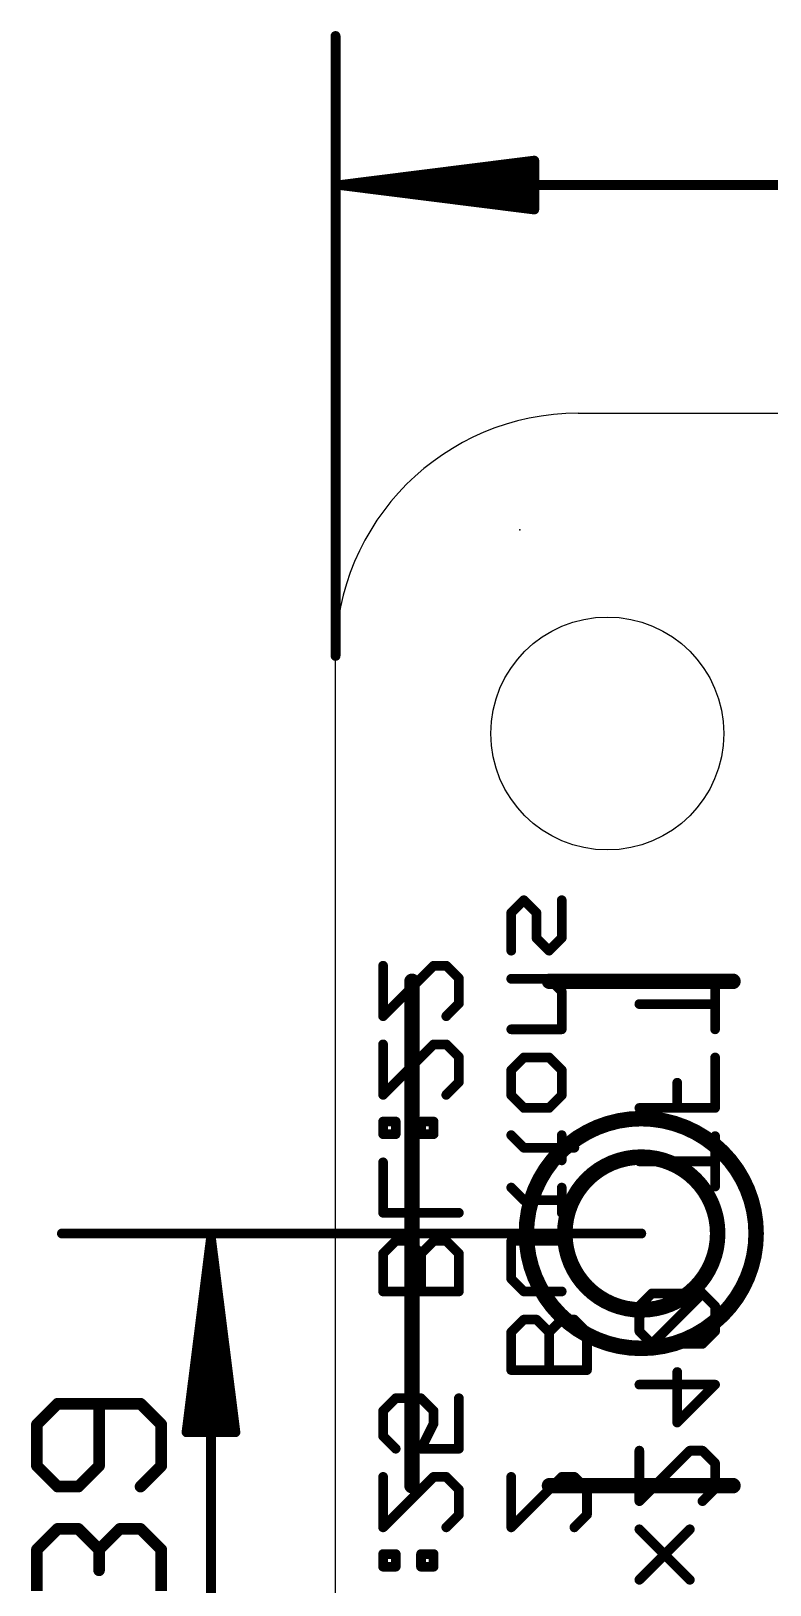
# Model space of a CAD drawing. Extents: x -13.8 to 41.3, y -8.1 to 33.8.
# Drawn here: x -10.58 to -0.92, y 13.1 to 33.43 of the extents above; entities that cross this region are included whole.
import ezdxf

# ---------------------------------------------------------------- set-up
doc = ezdxf.new("R2010")
doc.units = 0
for name, color, linetype in [('20', 4, 'CONTINUOUS'), ('21', 40, 'CONTINUOUS'), ('22', 6, 'CONTINUOUS'), ('23', 53, 'CONTINUOUS'), ('47', 253, 'CONTINUOUS')]:
    doc.layers.add(name, color=color, linetype=linetype)

msp = doc.modelspace()

# ---------------------------------------------------------------- linework, layer by layer
at = {"layer": '20'}
for p, q in [((-3.425, 28.434), (31.5, 28.434)), ((-6.6, 0.7), (-6.6, 25.259))]:
    msp.add_line(p, q, dxfattribs=at)
msp.add_circle((-3.044, 24.243), 1.524, dxfattribs=at)
msp.add_arc((-3.425, 25.259), 3.175, 90, 180, dxfattribs=at)
at = {"layer": '21', "const_width": 0.2032}
for points in [[(-5.6, 14.4), (-5.6, 21)], [(-3.8, 21), (-1.4, 21)], [(-1.4, 14.4), (-3.8, 14.4)]]:
    msp.add_lwpolyline(points, dxfattribs=at)
at = {"layer": '21'}
for points, const_width in [([(-5.5492, 21, 1), (-5.6508, 21)], 0.1016), ([(-3.8, 21.0508, 1), (-3.8, 20.9492)], 0.1016), ([(-1.4, 20.9492, 1), (-1.4, 21.0508)], 0.1016), ([(-2.6, 16.1967, 1), (-2.6, 19.2033, 1), (-2.6, 16.1967)], 0.2032), ([(-2.6, 16.7, 1), (-2.6, 18.7, 1), (-2.6, 16.7)], 0.2032), ([(-5.6508, 14.4, 1), (-5.5492, 14.4)], 0.1016), ([(-3.8, 14.4508, 1), (-3.8, 14.3492)], 0.1016), ([(-1.4, 14.3492, 1), (-1.4, 14.4508)], 0.1016)]:
    msp.add_lwpolyline(points, format="xyb", dxfattribs=dict(at, const_width=const_width))
at = {"layer": '22', "const_width": 0.127}
for points in [[(-4.3013, 21.8967), (-4.1361, 22.062)], [(-4.1361, 22.062), (-3.9708, 21.8967)], [(-3.6403, 21.5662), (-3.6403, 22.062)], [(-4.3013, 21.401), (-4.3013, 21.8967)], [(-3.9708, 21.8967), (-3.9708, 21.5662)], [(-3.9708, 21.5662), (-3.8056, 21.401)], [(-3.8056, 21.401), (-3.6403, 21.5662)], [(-5.9777, 21.2044), (-5.9777, 20.5434)], [(-5.9777, 20.5434), (-5.3167, 21.2044)], [(-5.3167, 21.2044), (-5.1515, 21.2044)], [(-5.1515, 21.2044), (-4.9863, 21.0392)], [(-4.9863, 21.0392), (-4.9863, 20.7087)], [(-3.8056, 21.0329), (-4.3013, 21.0329)], [(-3.6403, 20.8677), (-3.8056, 21.0329)], [(-1.6335, 20.3719), (-1.6335, 21.0329)], [(-4.9863, 20.7087), (-5.1515, 20.5434)], [(-3.6403, 20.3719), (-3.6403, 20.8677)], [(-2.6249, 20.7024), (-1.6335, 20.7024)], [(-4.3013, 20.3719), (-3.6403, 20.3719)], [(-5.9777, 20.1753), (-5.9777, 19.5144)], [(-5.9777, 19.5144), (-5.3167, 20.1753)], [(-5.3167, 20.1753), (-5.1515, 20.1753)], [(-5.1515, 20.1753), (-4.9863, 20.0101)], [(-4.9863, 20.0101), (-4.9863, 19.6796)], [(-4.3013, 19.8386), (-4.1361, 20.0038)], [(-4.1361, 20.0038), (-3.8056, 20.0038)], [(-3.8056, 20.0038), (-3.6403, 19.8386)], [(-1.6335, 19.3429), (-1.6335, 20.0038)], [(-4.9863, 19.6796), (-5.1515, 19.5144)], [(-4.3013, 19.5081), (-4.3013, 19.8386)], [(-3.6403, 19.8386), (-3.6403, 19.5081)], [(-2.1292, 19.3429), (-2.1292, 19.6733)], [(-4.1361, 19.3429), (-4.3013, 19.5081)], [(-3.6403, 19.5081), (-3.8056, 19.3429)], [(-3.8056, 19.3429), (-4.1361, 19.3429)], [(-2.6249, 19.3429), (-1.6335, 19.3429)], [(-5.8125, 19.1651), (-5.9777, 19.1651)], [(-5.9777, 19.1651), (-5.9777, 18.9998)], [(-5.8125, 18.9998), (-5.8125, 19.1651)], [(-5.3167, 19.1651), (-5.482, 19.1651)], [(-5.482, 19.1651), (-5.482, 18.9998)], [(-5.3167, 18.9998), (-5.3167, 19.1651)], [(-5.9777, 18.9998), (-5.8125, 18.9998)], [(-5.482, 18.9998), (-5.3167, 18.9998)], [(-4.1361, 18.8221), (-4.3013, 18.9873)], [(-3.6403, 18.6568), (-3.6403, 18.9873)], [(-1.6335, 18.3138), (-1.6335, 18.9748)], [(-3.4751, 18.8221), (-4.1361, 18.8221)], [(-2.6249, 18.6443), (-1.6335, 18.6443)], [(-5.9777, 17.9708), (-5.9777, 18.6317)], [(-4.1361, 18.136), (-4.3013, 18.3013)], [(-3.6403, 17.9708), (-3.6403, 18.3013)], [(-3.4751, 18.136), (-4.1361, 18.136)], [(-4.9863, 17.9708), (-5.9777, 17.9708)], [(-5.8125, 17.6027), (-5.9777, 17.4374)], [(-5.9777, 17.4374), (-5.9777, 16.9417)], [(-5.6472, 17.6027), (-5.8125, 17.6027)], [(-5.482, 17.4374), (-5.6472, 17.6027)], [(-5.3167, 17.6027), (-5.482, 17.4374)], [(-5.482, 16.9417), (-5.482, 17.4374)], [(-5.1515, 17.6027), (-5.3167, 17.6027)], [(-4.9863, 17.4374), (-5.1515, 17.6027)], [(-4.9863, 16.9417), (-4.9863, 17.4374)], [(-4.3013, 17.1069), (-4.3013, 17.6027)], [(-4.3013, 17.6027), (-3.6403, 17.6027)], [(-4.1361, 16.9417), (-4.3013, 17.1069)], [(-5.9777, 16.9417), (-4.9863, 16.9417)], [(-3.6403, 16.9417), (-4.1361, 16.9417)], [(-2.4597, 16.9166), (-2.6249, 16.7514)], [(-1.7987, 16.9166), (-2.4597, 16.9166)], [(-2.4597, 16.2557), (-1.7987, 16.9166)], [(-1.6335, 16.7514), (-1.7987, 16.9166)], [(-2.6249, 16.7514), (-2.6249, 16.4209)], [(-1.6335, 16.4209), (-1.6335, 16.7514)], [(-4.1361, 16.5736), (-4.3013, 16.4084)], [(-4.3013, 16.4084), (-4.3013, 15.9126)], [(-3.9708, 16.5736), (-4.1361, 16.5736)], [(-3.8056, 16.4084), (-3.9708, 16.5736)], [(-3.6403, 16.5736), (-3.8056, 16.4084)], [(-3.8056, 15.9126), (-3.8056, 16.4084)], [(-3.4751, 16.5736), (-3.6403, 16.5736)], [(-3.3099, 16.4084), (-3.4751, 16.5736)], [(-3.3099, 15.9126), (-3.3099, 16.4084)], [(-2.6249, 16.4209), (-2.4597, 16.2557)], [(-1.7987, 16.2557), (-1.6335, 16.4209)], [(-2.4597, 16.2557), (-1.7987, 16.2557)], [(-4.3013, 15.9126), (-3.3099, 15.9126)], [(-2.1292, 15.2266), (-2.1292, 15.8876)], [(-2.6249, 15.7223), (-1.6335, 15.7223)], [(-1.6335, 15.7223), (-2.1292, 15.2266)], [(-5.8125, 15.5445), (-5.9777, 15.3793)], [(-5.482, 15.5445), (-5.8125, 15.5445)], [(-5.3167, 15.3793), (-5.482, 15.5445)], [(-4.9863, 15.5445), (-4.9863, 14.8836)], [(-5.9777, 15.3793), (-5.9777, 15.0488)], [(-5.482, 14.8836), (-5.3167, 15.2141)], [(-5.3167, 15.2141), (-5.3167, 15.3793)], [(-5.9777, 15.0488), (-5.8125, 14.8836)], [(-4.9863, 14.8836), (-5.482, 14.8836)], [(-2.6249, 14.8585), (-2.6249, 14.1975)], [(-2.6249, 14.1975), (-1.9639, 14.8585)], [(-1.9639, 14.8585), (-1.7987, 14.8585)], [(-1.7987, 14.8585), (-1.6335, 14.6932)], [(-1.6335, 14.6932), (-1.6335, 14.3628)], [(-5.9777, 14.5155), (-5.9777, 13.8545)], [(-5.9777, 13.8545), (-5.3167, 14.5155)], [(-5.3167, 14.5155), (-5.1515, 14.5155)], [(-5.1515, 14.5155), (-4.9863, 14.3502)], [(-4.3013, 14.5155), (-4.3013, 13.8545)], [(-4.3013, 13.8545), (-3.6403, 14.5155)], [(-3.6403, 14.5155), (-3.4751, 14.5155)], [(-3.4751, 14.5155), (-3.3099, 14.3502)], [(-4.9863, 14.3502), (-4.9863, 14.0197)], [(-3.3099, 14.3502), (-3.3099, 14.0197)], [(-1.6335, 14.3628), (-1.7987, 14.1975)], [(-4.9863, 14.0197), (-5.1515, 13.8545)], [(-3.3099, 14.0197), (-3.4751, 13.8545)], [(-1.9639, 13.1685), (-2.6249, 13.8294)], [(-2.6249, 13.1685), (-1.9639, 13.8294)], [(-5.8125, 13.5052), (-5.9777, 13.5052)], [(-5.9777, 13.5052), (-5.9777, 13.34)], [(-5.8125, 13.34), (-5.8125, 13.5052)], [(-5.3167, 13.5052), (-5.482, 13.5052)], [(-5.482, 13.5052), (-5.482, 13.34)], [(-5.3167, 13.34), (-5.3167, 13.5052)], [(-5.9777, 13.34), (-5.8125, 13.34)], [(-5.482, 13.34), (-5.3167, 13.34)]]:
    msp.add_lwpolyline(points, dxfattribs=at)
at = {"layer": '22', "const_width": 0.0635}
for points in [[(-4.1136, 22.0844, 1), (-4.1585, 22.0395)], [(-4.1136, 22.0395, 1), (-4.1585, 22.0844)], [(-3.6086, 22.062, 1), (-3.6721, 22.062)], [(-4.2696, 21.8967, 1), (-4.3331, 21.8967)], [(-4.3238, 21.9192, 1), (-4.2788, 21.8743)], [(-3.9391, 21.8967, 1), (-4.0026, 21.8967)], [(-3.9933, 21.8743, 1), (-3.9484, 21.9192)], [(-3.9484, 21.5887, 1), (-3.9933, 21.5438)], [(-4.0026, 21.5662, 1), (-3.9391, 21.5662)], [(-3.6721, 21.5662, 1), (-3.6086, 21.5662)], [(-3.6179, 21.5438, 1), (-3.6628, 21.5887)], [(-4.3331, 21.401, 1), (-4.2696, 21.401)], [(-3.828, 21.4235, 1), (-3.7831, 21.3786)], [(-3.828, 21.3786, 1), (-3.7831, 21.4235)], [(-5.946, 21.2044, 1), (-6.0095, 21.2044)], [(-5.3167, 21.2362, 1), (-5.3167, 21.1727)], [(-5.2943, 21.182, 1), (-5.3392, 21.2269)], [(-5.129, 21.2269, 1), (-5.1739, 21.182)], [(-5.1515, 21.1727, 1), (-5.1515, 21.2362)], [(-4.9545, 21.0392, 1), (-5.018, 21.0392)], [(-5.0087, 21.0167, 1), (-4.9638, 21.0616)], [(-4.3013, 21.0647, 1), (-4.3013, 21.0012)], [(-3.7831, 21.0554, 1), (-3.828, 21.0104)], [(-3.8056, 21.0012, 1), (-3.8056, 21.0647)], [(-1.6017, 21.0329, 1), (-1.6652, 21.0329)], [(-5.018, 20.7087, 1), (-4.9545, 20.7087)], [(-4.9638, 20.6862, 1), (-5.0087, 20.7311)], [(-3.6086, 20.8677, 1), (-3.6721, 20.8677)], [(-3.6628, 20.8452, 1), (-3.6179, 20.8901)], [(-2.6249, 20.7342, 1), (-2.6249, 20.6707)], [(-1.6335, 20.6707, 1), (-1.6335, 20.7342)], [(-6.0095, 20.5434, 1), (-5.946, 20.5434)], [(-6.0002, 20.5659, 1), (-5.9552, 20.521)], [(-5.1739, 20.5659, 1), (-5.129, 20.521)], [(-4.3013, 20.4037, 1), (-4.3013, 20.3402)], [(-3.6721, 20.3719, 1), (-3.6086, 20.3719)], [(-3.6403, 20.3402, 1), (-3.6403, 20.4037)], [(-1.6652, 20.3719, 1), (-1.6017, 20.3719)], [(-5.946, 20.1753, 1), (-6.0095, 20.1753)], [(-5.3167, 20.2071, 1), (-5.3167, 20.1436)], [(-5.2943, 20.1529, 1), (-5.3392, 20.1978)], [(-5.129, 20.1978, 1), (-5.1739, 20.1529)], [(-5.1515, 20.1436, 1), (-5.1515, 20.2071)], [(-4.9545, 20.0101, 1), (-5.018, 20.0101)], [(-5.0087, 19.9877, 1), (-4.9638, 20.0326)], [(-4.1361, 20.0356, 1), (-4.1361, 19.9721)], [(-4.1136, 19.9814, 1), (-4.1585, 20.0263)], [(-3.7831, 20.0263, 1), (-3.828, 19.9814)], [(-3.8056, 19.9721, 1), (-3.8056, 20.0356)], [(-1.6017, 20.0038, 1), (-1.6652, 20.0038)], [(-4.9638, 19.6572, 1), (-5.0087, 19.7021)], [(-4.2696, 19.8386, 1), (-4.3331, 19.8386)], [(-4.3238, 19.861, 1), (-4.2788, 19.8161)], [(-3.6086, 19.8386, 1), (-3.6721, 19.8386)], [(-3.6628, 19.8161, 1), (-3.6179, 19.861)], [(-2.0974, 19.6733, 1), (-2.1609, 19.6733)], [(-6.0095, 19.5144, 1), (-5.946, 19.5144)], [(-6.0002, 19.5368, 1), (-5.9552, 19.4919)], [(-5.1739, 19.5368, 1), (-5.129, 19.4919)], [(-5.018, 19.6796, 1), (-4.9545, 19.6796)], [(-4.2788, 19.5306, 1), (-4.3238, 19.4857)], [(-4.3331, 19.5081, 1), (-4.2696, 19.5081)], [(-3.6721, 19.5081, 1), (-3.6086, 19.5081)], [(-3.6179, 19.4857, 1), (-3.6628, 19.5306)], [(-4.1361, 19.3746, 1), (-4.1361, 19.3111)], [(-4.1585, 19.3204, 1), (-4.1136, 19.3653)], [(-3.828, 19.3653, 1), (-3.7831, 19.3204)], [(-3.8056, 19.3111, 1), (-3.8056, 19.3746)], [(-2.6249, 19.3746, 1), (-2.6249, 19.3111)], [(-2.1609, 19.3429, 1), (-2.0974, 19.3429)], [(-1.6652, 19.3429, 1), (-1.6017, 19.3429)], [(-1.6335, 19.3111, 1), (-1.6335, 19.3746)], [(-5.946, 19.1651, 1), (-6.0095, 19.1651)], [(-5.9777, 19.1968, 1), (-5.9777, 19.1333)], [(-5.7807, 19.1651, 1), (-5.8442, 19.1651)], [(-5.8125, 19.1333, 1), (-5.8125, 19.1968)], [(-5.482, 19.1968, 1), (-5.482, 19.1333)], [(-5.4502, 19.1651, 1), (-5.5137, 19.1651)], [(-5.285, 19.1651, 1), (-5.3485, 19.1651)], [(-5.3167, 19.1333, 1), (-5.3167, 19.1968)], [(-6.0095, 18.9998, 1), (-5.946, 18.9998)], [(-5.9777, 19.0316, 1), (-5.9777, 18.9681)], [(-5.8442, 18.9998, 1), (-5.7807, 18.9998)], [(-5.8125, 18.9681, 1), (-5.8125, 19.0316)], [(-5.482, 19.0316, 1), (-5.482, 18.9681)], [(-5.5137, 18.9998, 1), (-5.4502, 18.9998)], [(-5.3485, 18.9998, 1), (-5.285, 18.9998)], [(-5.3167, 18.9681, 1), (-5.3167, 19.0316)], [(-4.2788, 19.0098, 1), (-4.3238, 18.9649)], [(-3.6086, 18.9873, 1), (-3.6721, 18.9873)], [(-1.6017, 18.9748, 1), (-1.6652, 18.9748)], [(-4.1361, 18.8538, 1), (-4.1361, 18.7903)], [(-4.1585, 18.7996, 1), (-4.1136, 18.8445)], [(-3.4751, 18.7903, 1), (-3.4751, 18.8538)], [(-2.6249, 18.676, 1), (-2.6249, 18.6125)], [(-1.6335, 18.6125, 1), (-1.6335, 18.676)], [(-5.946, 18.6317, 1), (-6.0095, 18.6317)], [(-3.6721, 18.6568, 1), (-3.6086, 18.6568)], [(-4.2788, 18.3237, 1), (-4.3238, 18.2788)], [(-3.6086, 18.3013, 1), (-3.6721, 18.3013)], [(-1.6652, 18.3138, 1), (-1.6017, 18.3138)], [(-4.1361, 18.1678, 1), (-4.1361, 18.1043)], [(-4.1585, 18.1136, 1), (-4.1136, 18.1585)], [(-3.4751, 18.1043, 1), (-3.4751, 18.1678)], [(-6.0095, 17.9708, 1), (-5.946, 17.9708)], [(-5.9777, 18.0025, 1), (-5.9777, 17.939)], [(-4.9863, 17.939, 1), (-4.9863, 18.0025)], [(-3.6721, 17.9708, 1), (-3.6086, 17.9708)], [(-5.946, 17.4374, 1), (-6.0095, 17.4374)], [(-6.0002, 17.4599, 1), (-5.9552, 17.415)], [(-5.8125, 17.6344, 1), (-5.8125, 17.5709)], [(-5.79, 17.5802, 1), (-5.8349, 17.6251)], [(-5.6248, 17.6251, 1), (-5.6697, 17.5802)], [(-5.6472, 17.5709, 1), (-5.6472, 17.6344)], [(-5.4502, 17.4374, 1), (-5.5137, 17.4374)], [(-5.5044, 17.4599, 1), (-5.4595, 17.415)], [(-5.5044, 17.415, 1), (-5.4595, 17.4599)], [(-5.3167, 17.6344, 1), (-5.3167, 17.5709)], [(-5.2943, 17.5802, 1), (-5.3392, 17.6251)], [(-5.129, 17.6251, 1), (-5.1739, 17.5802)], [(-5.1515, 17.5709, 1), (-5.1515, 17.6344)], [(-4.9545, 17.4374, 1), (-5.018, 17.4374)], [(-5.0087, 17.415, 1), (-4.9638, 17.4599)], [(-4.2696, 17.6027, 1), (-4.3331, 17.6027)], [(-4.3013, 17.6344, 1), (-4.3013, 17.5709)], [(-3.6403, 17.5709, 1), (-3.6403, 17.6344)], [(-4.2788, 17.1294, 1), (-4.3238, 17.0845)], [(-4.3331, 17.1069, 1), (-4.2696, 17.1069)], [(-6.0095, 16.9417, 1), (-5.946, 16.9417)], [(-5.9777, 16.9735, 1), (-5.9777, 16.91)], [(-5.5137, 16.9417, 1), (-5.4502, 16.9417)], [(-5.018, 16.9417, 1), (-4.9545, 16.9417)], [(-4.9863, 16.91, 1), (-4.9863, 16.9735)], [(-4.1361, 16.9735, 1), (-4.1361, 16.91)], [(-4.1585, 16.9193, 1), (-4.1136, 16.9642)], [(-3.6403, 16.91, 1), (-3.6403, 16.9735)], [(-2.4597, 16.9484, 1), (-2.4597, 16.8849)], [(-2.4372, 16.8942, 1), (-2.4821, 16.9391)], [(-1.7762, 16.9391, 1), (-1.8211, 16.8942)], [(-1.7762, 16.8942, 1), (-1.8211, 16.9391)], [(-1.7987, 16.8849, 1), (-1.7987, 16.9484)], [(-2.5932, 16.7514, 1), (-2.6567, 16.7514)], [(-2.6474, 16.7738, 1), (-2.6024, 16.7289)], [(-1.6017, 16.7514, 1), (-1.6652, 16.7514)], [(-1.6559, 16.7289, 1), (-1.611, 16.7738)], [(-4.2696, 16.4084, 1), (-4.3331, 16.4084)], [(-4.1361, 16.6054, 1), (-4.1361, 16.5419)], [(-4.1136, 16.5511, 1), (-4.1585, 16.5961)], [(-3.9484, 16.5961, 1), (-3.9933, 16.5511)], [(-3.9708, 16.5419, 1), (-3.9708, 16.6054)], [(-3.7738, 16.4084, 1), (-3.8373, 16.4084)], [(-3.6403, 16.6054, 1), (-3.6403, 16.5419)], [(-3.6179, 16.5511, 1), (-3.6628, 16.5961)], [(-3.4526, 16.5961, 1), (-3.4975, 16.5511)], [(-3.4751, 16.5419, 1), (-3.4751, 16.6054)], [(-3.2781, 16.4084, 1), (-3.3416, 16.4084)], [(-2.6024, 16.4434, 1), (-2.6474, 16.3985)], [(-1.611, 16.3985, 1), (-1.6559, 16.4434)], [(-4.3238, 16.4308, 1), (-4.2788, 16.3859)], [(-3.828, 16.4308, 1), (-3.7831, 16.3859)], [(-3.828, 16.3859, 1), (-3.7831, 16.4308)], [(-3.3323, 16.3859, 1), (-3.2874, 16.4308)], [(-2.6567, 16.4209, 1), (-2.5932, 16.4209)], [(-2.4597, 16.2874, 1), (-2.4597, 16.2239)], [(-2.4821, 16.2781, 1), (-2.4372, 16.2332)], [(-2.4821, 16.2332, 1), (-2.4372, 16.2781)], [(-1.8211, 16.2781, 1), (-1.7762, 16.2332)], [(-1.7987, 16.2239, 1), (-1.7987, 16.2874)], [(-1.6652, 16.4209, 1), (-1.6017, 16.4209)], [(-4.3013, 15.9444, 1), (-4.3013, 15.8809)], [(-4.3331, 15.9126, 1), (-4.2696, 15.9126)], [(-3.8373, 15.9126, 1), (-3.7738, 15.9126)], [(-3.3416, 15.9126, 1), (-3.2781, 15.9126)], [(-3.3099, 15.8809, 1), (-3.3099, 15.9444)], [(-2.0974, 15.8876, 1), (-2.1609, 15.8876)], [(-2.6249, 15.7541, 1), (-2.6249, 15.6906)], [(-1.611, 15.6999, 1), (-1.6559, 15.7448)], [(-1.6335, 15.6906, 1), (-1.6335, 15.7541)], [(-5.8125, 15.5763, 1), (-5.8125, 15.5128)], [(-5.79, 15.5221, 1), (-5.8349, 15.567)], [(-5.4595, 15.567, 1), (-5.5044, 15.5221)], [(-5.482, 15.5128, 1), (-5.482, 15.5763)], [(-4.9545, 15.5445, 1), (-5.018, 15.5445)], [(-5.946, 15.3793, 1), (-6.0095, 15.3793)], [(-6.0002, 15.4017, 1), (-5.9552, 15.3568)], [(-5.285, 15.3793, 1), (-5.3485, 15.3793)], [(-5.2883, 15.1999, 1), (-5.3451, 15.2283)], [(-5.3392, 15.3568, 1), (-5.2943, 15.4017)], [(-2.1516, 15.249, 1), (-2.1067, 15.2041)], [(-2.1609, 15.2266, 1), (-2.0974, 15.2266)], [(-6.0095, 15.0488, 1), (-5.946, 15.0488)], [(-5.9552, 15.0713, 1), (-6.0002, 15.0264)], [(-5.3485, 15.2141, 1), (-5.285, 15.2141)], [(-5.8349, 14.8611, 1), (-5.79, 14.906)], [(-5.482, 14.9153, 1), (-5.482, 14.8518)], [(-5.5104, 14.8978, 1), (-5.4536, 14.8694)], [(-5.018, 14.8836, 1), (-4.9545, 14.8836)], [(-4.9863, 14.8518, 1), (-4.9863, 14.9153)], [(-2.5932, 14.8585, 1), (-2.6567, 14.8585)], [(-1.9639, 14.8902, 1), (-1.9639, 14.8267)], [(-1.9415, 14.836, 1), (-1.9864, 14.8809)], [(-1.7762, 14.8809, 1), (-1.8211, 14.836)], [(-1.7987, 14.8267, 1), (-1.7987, 14.8902)], [(-1.6017, 14.6932, 1), (-1.6652, 14.6932)], [(-1.6559, 14.6708, 1), (-1.611, 14.7157)], [(-5.946, 14.5155, 1), (-6.0095, 14.5155)], [(-5.3167, 14.5472, 1), (-5.3167, 14.4837)], [(-5.2943, 14.493, 1), (-5.3392, 14.5379)], [(-5.129, 14.5379, 1), (-5.1739, 14.493)], [(-5.1515, 14.4837, 1), (-5.1515, 14.5472)], [(-4.2696, 14.5155, 1), (-4.3331, 14.5155)], [(-3.6403, 14.5472, 1), (-3.6403, 14.4837)], [(-3.6179, 14.493, 1), (-3.6628, 14.5379)], [(-3.4526, 14.5379, 1), (-3.4975, 14.493)], [(-3.4751, 14.4837, 1), (-3.4751, 14.5472)], [(-4.9545, 14.3502, 1), (-5.018, 14.3502)], [(-5.0087, 14.3278, 1), (-4.9638, 14.3727)], [(-3.2781, 14.3502, 1), (-3.3416, 14.3502)], [(-3.3323, 14.3278, 1), (-3.2874, 14.3727)], [(-2.6474, 14.22, 1), (-2.6024, 14.1751)], [(-1.8211, 14.22, 1), (-1.7762, 14.1751)], [(-1.6652, 14.3628, 1), (-1.6017, 14.3628)], [(-1.611, 14.3403, 1), (-1.6559, 14.3852)], [(-5.018, 14.0197, 1), (-4.9545, 14.0197)], [(-4.9638, 13.9973, 1), (-5.0087, 14.0422)], [(-3.3416, 14.0197, 1), (-3.2781, 14.0197)], [(-3.2874, 13.9973, 1), (-3.3323, 14.0422)], [(-2.6567, 14.1975, 1), (-2.5932, 14.1975)], [(-6.0095, 13.8545, 1), (-5.946, 13.8545)], [(-6.0002, 13.877, 1), (-5.9552, 13.8321)], [(-5.1739, 13.877, 1), (-5.129, 13.8321)], [(-4.3238, 13.877, 1), (-4.2788, 13.832)], [(-4.3331, 13.8545, 1), (-4.2696, 13.8545)], [(-3.4975, 13.877, 1), (-3.4526, 13.832)], [(-2.6024, 13.8519, 1), (-2.6474, 13.807)], [(-1.9415, 13.807, 1), (-1.9864, 13.8519)], [(-5.946, 13.5052, 1), (-6.0095, 13.5052)], [(-5.9777, 13.537, 1), (-5.9777, 13.4735)], [(-5.7807, 13.5052, 1), (-5.8442, 13.5052)], [(-5.8125, 13.4735, 1), (-5.8125, 13.537)], [(-5.482, 13.537, 1), (-5.482, 13.4735)], [(-5.4502, 13.5052, 1), (-5.5137, 13.5052)], [(-5.285, 13.5052, 1), (-5.3485, 13.5052)], [(-5.3167, 13.4735, 1), (-5.3167, 13.537)], [(-6.0095, 13.34, 1), (-5.946, 13.34)], [(-5.9777, 13.3717, 1), (-5.9777, 13.3082)], [(-5.8442, 13.34, 1), (-5.7807, 13.34)], [(-5.8125, 13.3082, 1), (-5.8125, 13.3717)], [(-5.482, 13.3717, 1), (-5.482, 13.3082)], [(-5.5137, 13.34, 1), (-5.4502, 13.34)], [(-5.3485, 13.34, 1), (-5.285, 13.34)], [(-5.3167, 13.3082, 1), (-5.3167, 13.3717)], [(-2.6474, 13.1909, 1), (-2.6024, 13.146)], [(-1.9864, 13.146, 1), (-1.9415, 13.1909)]]:
    msp.add_lwpolyline(points, format="xyb", dxfattribs=at)
at = {"layer": '23'}
for p in [(-4.187, 26.91), (-2.6, 17.7)]:
    msp.add_point(p, dxfattribs=at)
at = {"layer": '47'}
for points, const_width in [([(-6.6, 25.259), (-6.6, 33.37)], 0.13), ([(-6.535, 31.42), (-4, 31.7392)], 0.13), ([(-6.535, 31.42), (-4, 31.68)], 0.13), ([(-4, 31.7392), (-4, 31.1008)], 0.13), ([(-6.535, 31.42), (-4, 31.55)], 0.13), ([(-6.535, 31.42), (31.375, 31.42)], 0.13), ([(-4, 31.1008), (-6.535, 31.42)], 0.13), ([(-4, 31.29), (-6.535, 31.42)], 0.13), ([(-4, 31.16), (-6.535, 31.42)], 0.13), ([(-2.6, 17.7), (-10.18, 17.7)], 0.13), ([(-8.23, 17.635), (-8.5492, 15.1)], 0.13), ([(-8.23, 17.635), (-8.49, 15.1)], 0.13), ([(-8.23, 17.635), (-8.36, 15.1)], 0.13), ([(-8.23, 7.765), (-8.23, 17.635)], 0.13), ([(-7.9108, 15.1), (-8.23, 17.635)], 0.13), ([(-8.1, 15.1), (-8.23, 17.635)], 0.13), ([(-7.97, 15.1), (-8.23, 17.635)], 0.13), ([(-10.2365, 15.4724), (-10.5077, 15.2012)], 0.1524), ([(-9.1519, 15.4724), (-10.2365, 15.4724)], 0.1524), ([(-9.6942, 14.6589), (-9.6942, 15.4724)], 0.1524), ([(-8.8807, 15.2012), (-9.1519, 15.4724)], 0.1524), ([(-10.5077, 15.2012), (-10.5077, 14.6589)], 0.1524), ([(-8.8807, 14.6589), (-8.8807, 15.2012)], 0.1524), ([(-8.5492, 15.1), (-7.9108, 15.1)], 0.13), ([(-10.5077, 14.6589), (-10.2365, 14.3877)], 0.1524), ([(-9.9654, 14.3877), (-9.6942, 14.6589)], 0.1524), ([(-9.1519, 14.3877), (-8.8807, 14.6589)], 0.1524), ([(-10.2365, 14.3877), (-9.9654, 14.3877)], 0.1524), ([(-10.5077, 13.564), (-10.2365, 13.8352)], 0.1524), ([(-10.2365, 13.8352), (-9.9654, 13.8352)], 0.1524), ([(-9.9654, 13.8352), (-9.6942, 13.564)], 0.1524), ([(-9.6942, 13.564), (-9.423, 13.8352)], 0.1524), ([(-9.423, 13.8352), (-9.1519, 13.8352)], 0.1524), ([(-9.1519, 13.8352), (-8.8807, 13.564)], 0.1524), ([(-10.5077, 13.0217), (-10.5077, 13.564)], 0.1524), ([(-9.6942, 13.564), (-9.6942, 13.2929)], 0.1524), ([(-8.8807, 13.564), (-8.8807, 13.0217)], 0.1524)]:
    msp.add_lwpolyline(points, dxfattribs=dict(at, const_width=const_width))
for points, const_width in [([(-6.5675, 33.37, 1), (-6.6325, 33.37)], 0.065), ([(-3.9675, 31.7392, 1), (-4.0325, 31.7392)], 0.065), ([(-3.9959, 31.707, 1), (-4.0041, 31.7715)], 0.065), ([(-3.9967, 31.6477, 1), (-4.0033, 31.7123)], 0.065), ([(-3.9983, 31.5175, 1), (-4.0017, 31.5825)], 0.065), ([(-6.535, 31.4525, 1), (-6.535, 31.3875)], 0.065), ([(-6.5309, 31.4522, 1), (-6.5391, 31.3878)], 0.065), ([(-6.5367, 31.4525, 1), (-6.5333, 31.3875)], 0.065), ([(-6.5333, 31.4525, 1), (-6.5367, 31.3875)], 0.065), ([(-6.5317, 31.4523, 1), (-6.5383, 31.3877)], 0.065), ([(-6.5383, 31.4523, 1), (-6.5317, 31.3877)], 0.065), ([(-6.5391, 31.4522, 1), (-6.5309, 31.3878)], 0.065), ([(-4.0017, 31.2575, 1), (-3.9983, 31.3225)], 0.065), ([(-4.0325, 31.1008, 1), (-3.9675, 31.1008)], 0.065), ([(-4.0041, 31.0685, 1), (-3.9959, 31.133)], 0.065), ([(-4.0033, 31.1277, 1), (-3.9967, 31.1923)], 0.065), ([(-6.6325, 25.259, 1), (-6.5675, 25.259)], 0.065), ([(-10.18, 17.7325, 1), (-10.18, 17.6675)], 0.065), ([(-8.1975, 17.635, 1), (-8.2625, 17.635)], 0.065), ([(-8.1978, 17.6391, 1), (-8.2622, 17.6309)], 0.065), ([(-8.1975, 17.6333, 1), (-8.2625, 17.6367)], 0.065), ([(-8.1975, 17.6367, 1), (-8.2625, 17.6333)], 0.065), ([(-8.1977, 17.6383, 1), (-8.2623, 17.6317)], 0.065), ([(-8.1977, 17.6317, 1), (-8.2623, 17.6383)], 0.065), ([(-8.1978, 17.6309, 1), (-8.2622, 17.6391)], 0.065), ([(-2.6, 17.6675, 1), (-2.6, 17.7325)], 0.065), ([(-10.2365, 15.5105, 1), (-10.2365, 15.4343)], 0.0762), ([(-10.2096, 15.4454, 1), (-10.2635, 15.4993)], 0.0762), ([(-9.6561, 15.4724, 1), (-9.7323, 15.4724)], 0.0762), ([(-9.1249, 15.4993, 1), (-9.1788, 15.4454)], 0.0762), ([(-9.1519, 15.4343, 1), (-9.1519, 15.5105)], 0.0762), ([(-10.4696, 15.2012, 1), (-10.5458, 15.2012)], 0.0762), ([(-10.5346, 15.2281, 1), (-10.4807, 15.1743)], 0.0762), ([(-8.8426, 15.2012, 1), (-8.9188, 15.2012)], 0.0762), ([(-8.9076, 15.1743, 1), (-8.8538, 15.2281)], 0.0762), ([(-8.5815, 15.1041, 1), (-8.517, 15.0959)], 0.065), ([(-8.5492, 15.1325, 1), (-8.5492, 15.0675)], 0.065), ([(-8.5223, 15.1033, 1), (-8.4577, 15.0967)], 0.065), ([(-8.3925, 15.1017, 1), (-8.3275, 15.0983)], 0.065), ([(-8.1325, 15.0983, 1), (-8.0675, 15.1017)], 0.065), ([(-8.0023, 15.0967, 1), (-7.9377, 15.1033)], 0.065), ([(-7.943, 15.0959, 1), (-7.8785, 15.1041)], 0.065), ([(-7.9108, 15.0675, 1), (-7.9108, 15.1325)], 0.065), ([(-10.4807, 14.6858, 1), (-10.5346, 14.6319)], 0.0762), ([(-10.5458, 14.6589, 1), (-10.4696, 14.6589)], 0.0762), ([(-9.7323, 14.6589, 1), (-9.6561, 14.6589)], 0.0762), ([(-9.6673, 14.6319, 1), (-9.7211, 14.6858)], 0.0762), ([(-8.9188, 14.6589, 1), (-8.8426, 14.6589)], 0.0762), ([(-8.8538, 14.6319, 1), (-8.9076, 14.6858)], 0.0762), ([(-10.2365, 14.4258, 1), (-10.2365, 14.3496)], 0.0762), ([(-10.2635, 14.3608, 1), (-10.2096, 14.4146)], 0.0762), ([(-9.9923, 14.4146, 1), (-9.9384, 14.3608)], 0.0762), ([(-9.9654, 14.3496, 1), (-9.9654, 14.4258)], 0.0762), ([(-9.1788, 14.4146, 1), (-9.1249, 14.3608)], 0.0762), ([(-10.2365, 13.8733, 1), (-10.2365, 13.7971)], 0.0762), ([(-10.2096, 13.8083, 1), (-10.2635, 13.8621)], 0.0762), ([(-9.9384, 13.8621, 1), (-9.9923, 13.8083)], 0.0762), ([(-9.9654, 13.7971, 1), (-9.9654, 13.8733)], 0.0762), ([(-9.423, 13.8733, 1), (-9.423, 13.7971)], 0.0762), ([(-9.3961, 13.8083, 1), (-9.45, 13.8621)], 0.0762), ([(-9.1249, 13.8621, 1), (-9.1788, 13.8083)], 0.0762), ([(-9.1519, 13.7971, 1), (-9.1519, 13.8733)], 0.0762), ([(-10.4696, 13.564, 1), (-10.5458, 13.564)], 0.0762), ([(-10.5346, 13.591, 1), (-10.4807, 13.5371)], 0.0762), ([(-9.6561, 13.564, 1), (-9.7323, 13.564)], 0.0762), ([(-9.7211, 13.591, 1), (-9.6673, 13.5371)], 0.0762), ([(-9.7211, 13.5371, 1), (-9.6673, 13.591)], 0.0762), ([(-8.8426, 13.564, 1), (-8.9188, 13.564)], 0.0762), ([(-8.9076, 13.5371, 1), (-8.8538, 13.591)], 0.0762), ([(-9.7323, 13.2929, 1), (-9.6561, 13.2929)], 0.0762)]:
    msp.add_lwpolyline(points, format="xyb", dxfattribs=dict(at, const_width=const_width))

doc.saveas('drawing.dxf')
